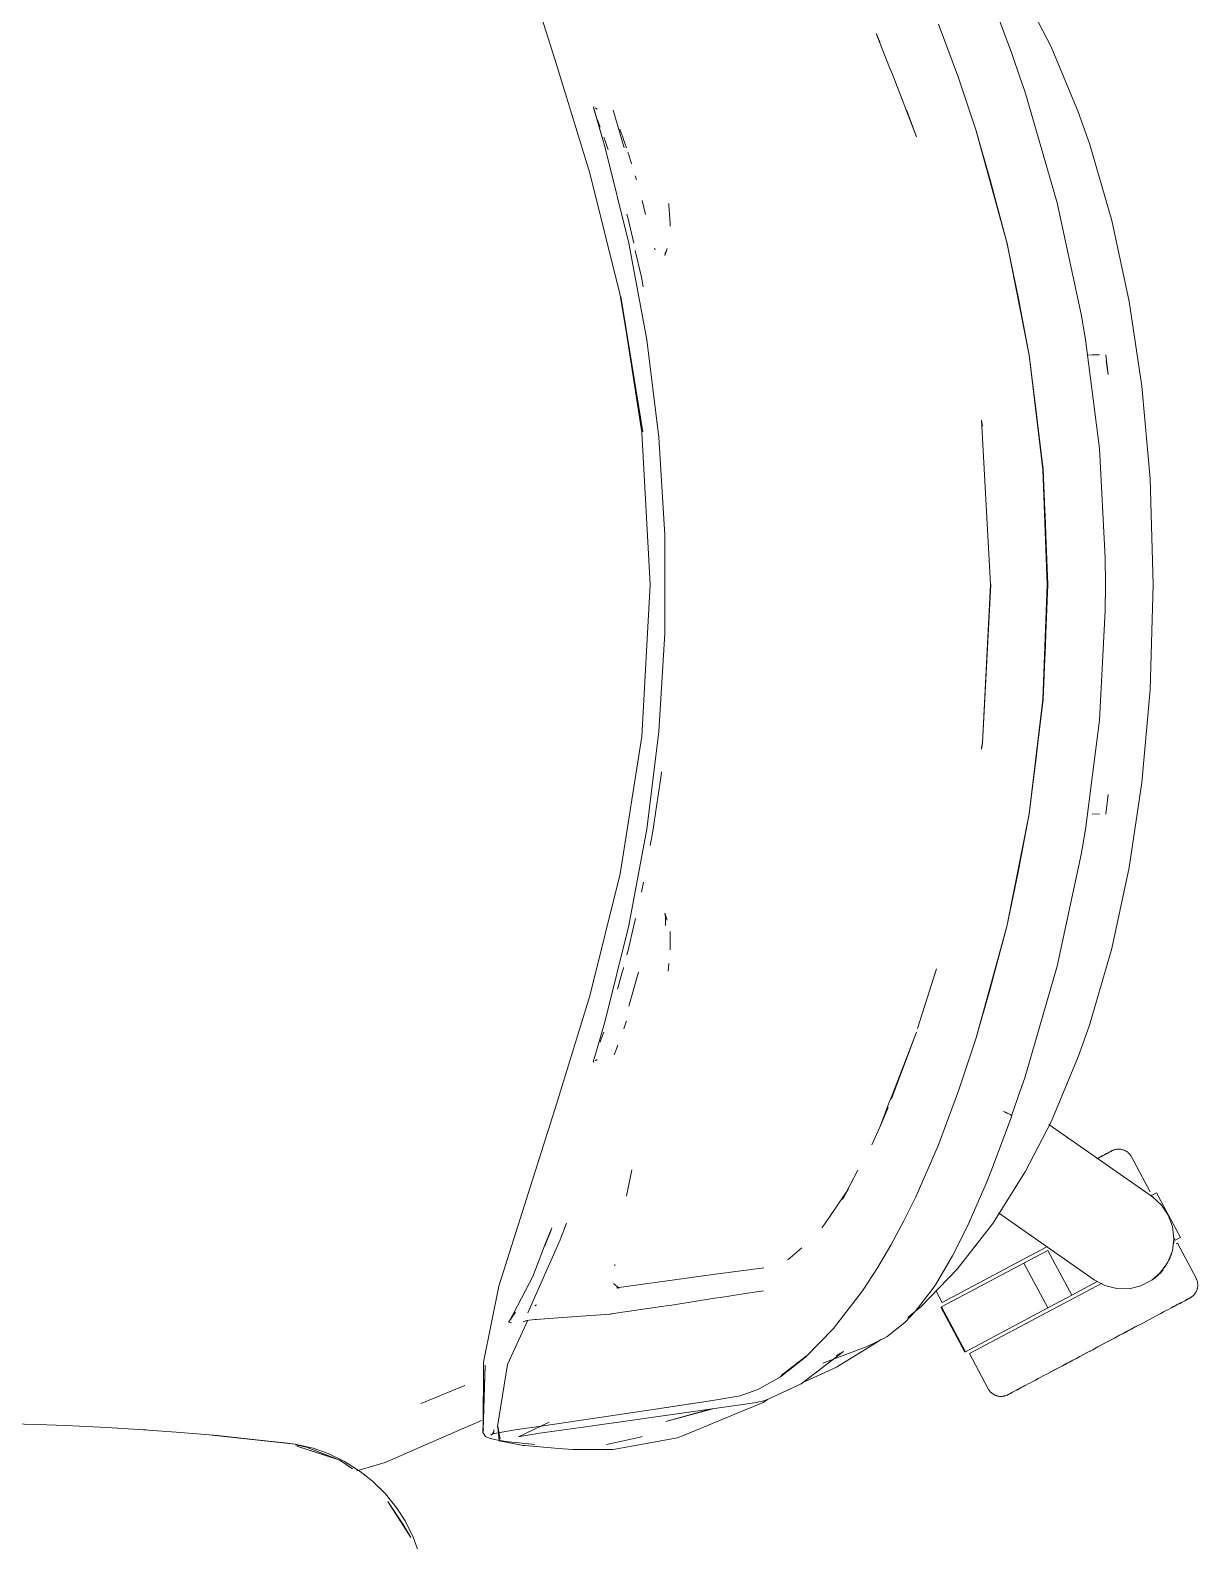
# Model space of a CAD drawing. Header units: millimetres. Extents: x 155927 to 317870, y -36033 to 97293.
# Drawn here: x 187228.4 to 187550.7, y 30466.3 to 30883.4 of the extents above; entities that cross this region are included whole.
import ezdxf

# ---------------------------------------------------------------- set-up
doc = ezdxf.new("R2010")
doc.units = ezdxf.units.MM
doc.header["$MEASUREMENT"] = 0
doc.layers.add('G-IMPT', color=8, linetype='CONTINUOUS', lineweight=9)
doc.layers.add('I-FURN', color=8, linetype='CONTINUOUS', lineweight=9)

msp = doc.modelspace()

# ---------------------------------------------------------------- linework, layer by layer
at = {"layer": 'G-IMPT'}
for p, q in [((187373.68, 30873.94), (187357.69, 30924.18)), ((187499.34, 30877.03), (187493.74, 30892.1)), ((187510.15, 30878.82), (187503.06, 30892.6)), ((187484.57, 30870.25), (187479.11, 30885.13)), ((187465.61, 30873.17), (187461.88, 30882.5)), ((187461.88, 30882.5), (187462.88, 30880.25)), ((187517.67, 30860.85), (187510.15, 30878.82)), ((187499.34, 30877.03), (187501.68, 30870.21)), ((187382.86, 30843.96), (187373.68, 30873.94)), ((187466.27, 30871.44), (187465.61, 30873.17)), ((187472.98, 30854), (187466.27, 30871.44)), ((187484.57, 30870.25), (187489.58, 30855.33)), ((187502.88, 30866.6), (187501.68, 30870.21)), ((187502.88, 30866.6), (187511.82, 30835.77)), ((187383.82, 30862.14), (187383.96, 30862.38)), ((187387.09, 30850.92), (187383.82, 30862.14)), ((187384.91, 30861.6), (187384.3, 30861.98)), ((187387.09, 30850.92), (187383.98, 30861.74)), ((187384.03, 30861.45), (187383.98, 30861.74)), ((187387.09, 30850.92), (187384.03, 30861.45)), ((187384.91, 30861.6), (187384.7, 30861.75)), ((187385.37, 30857.66), (187384.97, 30858.73)), ((187392.29, 30850.91), (187389.25, 30861.34)), ((187472.98, 30854), (187470.26, 30861.43)), ((187517.67, 30860.85), (187520.74, 30852.12)), ((187385.71, 30856.69), (187385.37, 30857.66)), ((187386.7, 30853.94), (187386.99, 30853.14)), ((187391.16, 30856.09), (187391.92, 30853.93)), ((187392.18, 30853.21), (187391.92, 30853.93)), ((187493.31, 30842.08), (187489.54, 30855.25)), ((187497.97, 30824.84), (187489.54, 30855.25)), ((187497.97, 30824.84), (187489.58, 30855.33)), ((187387.72, 30850.91), (187386.99, 30853.14)), ((187393.64, 30824.6), (187387.09, 30850.92)), ((187387.72, 30850.91), (187387.87, 30850.46)), ((187392.18, 30853.21), (187392.95, 30850.91)), ((187393.33, 30849.77), (187393.58, 30848.99)), ((187520.74, 30852.12), (187526.92, 30830.87)), ((187393.58, 30848.99), (187394.36, 30846.5)), ((187382.86, 30843.96), (187391.18, 30810.28)), ((187395.35, 30843.2), (187395.69, 30842.08)), ((187493.31, 30842.08), (187497.97, 30824.84)), ((187397.26, 30836.41), (187398.26, 30832.55)), ((187397.26, 30836.41), (187397.65, 30834.89)), ((187404.68, 30835.06), (187404.65, 30835.54)), ((187404.96, 30831.35), (187404.68, 30835.06)), ((187518.49, 30804.98), (187511.82, 30835.77)), ((187393.41, 30831.33), (187393.07, 30832.62)), ((187394.96, 30824.58), (187393.41, 30831.33)), ((187404.96, 30831.35), (187405.06, 30829.98)), ((187405.06, 30829.28), (187405.06, 30829.98)), ((187526.92, 30830.87), (187531.73, 30808.51)), ((187393.64, 30824.6), (187398.57, 30797.93)), ((187504.14, 30793.71), (187497.92, 30824.95)), ((187497.92, 30824.95), (187504.14, 30793.79)), ((187497.97, 30824.84), (187501.04, 30809.81)), ((187397.12, 30815.19), (187395.41, 30822.61)), ((187400.86, 30822.79), (187400.72, 30823.2)), ((187403.53, 30821.19), (187404.21, 30823.14)), ((187403.53, 30821.19), (187403.74, 30822.24)), ((187397.59, 30812.55), (187397.12, 30815.19)), ((187391.18, 30810.28), (187397.44, 30772.54)), ((187397.17, 30772.37), (187391.44, 30809.9)), ((187397.44, 30772.54), (187391.44, 30809.9)), ((187504.14, 30793.71), (187501.04, 30809.81)), ((187535.22, 30785.09), (187531.73, 30808.51)), ((187519.67, 30798.06), (187518.49, 30804.98)), ((187398.57, 30797.93), (187401.87, 30771.01)), ((187523.49, 30767.89), (187519.67, 30798.06)), ((187507.96, 30762.2), (187504.14, 30793.79)), ((187506.08, 30778.23), (187504.14, 30793.71)), ((187507.92, 30762.16), (187504.14, 30793.71)), ((187520.22, 30793.71), (187521.47, 30793.75)), ((187523.56, 30793.82), (187521.47, 30793.75)), ((187523.56, 30793.82), (187523.45, 30793.82)), ((187525.32, 30793.79), (187525.97, 30788.38)), ((187525.4, 30792.15), (187525.97, 30788.38)), ((187537.49, 30759.52), (187535.22, 30785.09)), ((187490.92, 30775.66), (187490.96, 30775.41)), ((187491.2, 30774.11), (187490.96, 30775.41)), ((187493.47, 30730.38), (187490.97, 30775.72)), ((187490.97, 30775.72), (187491.2, 30774.11)), ((187506.08, 30778.23), (187507.92, 30762.16)), ((187397.17, 30772.37), (187399.53, 30730.38)), ((187403.52, 30743.94), (187401.87, 30771.01)), ((187525.1, 30737.69), (187523.49, 30767.89)), ((187507.92, 30762.16), (187508.6, 30747.26)), ((187507.92, 30762.16), (187509.07, 30730.38)), ((187509.29, 30730.38), (187507.96, 30762.2)), ((187538.33, 30730.38), (187537.49, 30759.52)), ((187508.6, 30747.26), (187509.07, 30730.38)), ((187403.52, 30716.82), (187403.52, 30743.94)), ((187525.1, 30737.69), (187525.2, 30730.38)), ((187397.17, 30688.39), (187399.53, 30730.38)), ((187493.52, 30730.38), (187491.2, 30686.65)), ((187493.47, 30730.38), (187491.2, 30686.65)), ((187507.92, 30698.6), (187509.07, 30730.38)), ((187507.96, 30698.56), (187509.29, 30730.38)), ((187508.6, 30713.5), (187509.07, 30730.38)), ((187525.1, 30723.07), (187525.2, 30730.38)), ((187537.49, 30701.24), (187538.33, 30730.38)), ((187525.1, 30723.07), (187523.49, 30692.86)), ((187403.52, 30716.82), (187401.87, 30689.75)), ((187508.6, 30713.5), (187507.92, 30698.6)), ((187535.22, 30675.67), (187537.49, 30701.24)), ((187507.92, 30698.6), (187504.14, 30667.05)), ((187507.96, 30698.56), (187504.14, 30666.97)), ((187507.92, 30698.6), (187506.08, 30682.52)), ((187523.49, 30692.86), (187519.67, 30662.69)), ((187391.18, 30650.48), (187397.17, 30688.39)), ((187398.57, 30662.83), (187401.87, 30689.75)), ((187490.92, 30685.1), (187490.96, 30685.35)), ((187491.2, 30686.65), (187490.94, 30684.87)), ((187491.2, 30686.65), (187490.96, 30685.35)), ((187402.49, 30676.98), (187402.67, 30678.64)), ((187504.14, 30667.05), (187506.08, 30682.52)), ((187401.2, 30668.46), (187402.49, 30676.98)), ((187531.73, 30652.25), (187535.22, 30675.67)), ((187525.32, 30666.96), (187525.97, 30672.38)), ((187401.2, 30668.46), (187400.34, 30662.83)), ((187497.97, 30635.92), (187504.14, 30667.05)), ((187497.97, 30635.92), (187504.14, 30666.97)), ((187504.14, 30667.05), (187501.04, 30650.94)), ((187521.47, 30667.01), (187523.56, 30666.93)), ((187523.56, 30666.93), (187523.45, 30666.93)), ((187393.64, 30636.16), (187398.57, 30662.83)), ((187400.34, 30662.83), (187400.1, 30661.2)), ((187519.67, 30662.69), (187518.49, 30655.77)), ((187399.54, 30658.3), (187400.1, 30661.2)), ((187511.82, 30624.98), (187518.49, 30655.77)), ((187391.18, 30650.48), (187382.86, 30616.79)), ((187497.97, 30635.92), (187501.04, 30650.94)), ((187526.92, 30629.88), (187531.73, 30652.25)), ((187397.62, 30648.2), (187397.08, 30645.38)), ((187395.42, 30638.15), (187394.96, 30636.18)), ((187403.74, 30638.52), (187403.53, 30639.57)), ((187403.53, 30639.57), (187404.21, 30637.62)), ((187403.74, 30638.52), (187403.78, 30636.21)), ((187393.64, 30636.16), (187387.09, 30609.84)), ((187393.41, 30629.42), (187394.96, 30636.18)), ((187403.79, 30636.35), (187403.78, 30636.21)), ((187405.07, 30634.51), (187404.98, 30629.45)), ((187405.07, 30634.51), (187405.06, 30631.73)), ((187497.97, 30635.92), (187489.54, 30605.51)), ((187497.97, 30635.92), (187489.58, 30605.42)), ((187493.31, 30618.67), (187497.97, 30635.92)), ((187393.41, 30629.42), (187393.07, 30628.13)), ((187404.98, 30629.45), (187405.06, 30631.73)), ((187520.74, 30608.64), (187526.92, 30629.88)), ((187391.79, 30623.27), (187392.11, 30624.41)), ((187392.11, 30624.41), (187392.15, 30624.58)), ((187404.67, 30625.66), (187404.45, 30623.57)), ((187478.51, 30624.24), (187473.26, 30607.75)), ((187478.51, 30624.24), (187477.44, 30620.8)), ((187511.82, 30624.98), (187502.88, 30594.16)), ((187391.79, 30623.27), (187390.67, 30619.27)), ((187393.64, 30613.87), (187396.29, 30623.34)), ((187373.68, 30586.82), (187382.86, 30616.79)), ((187390.67, 30619.27), (187390.47, 30618.58)), ((187493.31, 30618.67), (187489.54, 30605.51)), ((187387.09, 30609.84), (187384.02, 30599.41)), ((187392.93, 30609.85), (187392.21, 30607.64)), ((187520.74, 30608.64), (187517.67, 30599.91)), ((187385.93, 30604.64), (187385.69, 30603.98)), ((187385.93, 30604.64), (187386.68, 30606.74)), ((187472.98, 30606.76), (187466.16, 30588.36)), ((187472.98, 30606.76), (187466.27, 30589.31)), ((187489.58, 30605.42), (187484.57, 30590.51)), ((187383.95, 30599.14), (187384.02, 30599.41)), ((187384.91, 30599.16), (187384.3, 30598.77)), ((187384.91, 30599.16), (187384.7, 30599.01)), ((187390.22, 30602.09), (187389.61, 30600.43)), ((187390.22, 30602.09), (187390.59, 30603.1)), ((187517.67, 30599.91), (187510.15, 30581.93)), ((187383.82, 30598.62), (187383.88, 30598.85)), ((187383.91, 30598.39), (187383.82, 30598.62)), ((187383.88, 30598.85), (187383.95, 30599.14)), ((187502.88, 30594.16), (187501.68, 30590.55)), ((187373.68, 30586.82), (187357.69, 30536.58)), ((187462.88, 30580.51), (187465.61, 30587.59)), ((187466.27, 30589.31), (187465.61, 30587.59)), ((187479.11, 30575.63), (187484.57, 30590.51)), ((187499.28, 30583.62), (187501.68, 30590.55)), ((187462.88, 30580.51), (187465.19, 30585.95)), ((187493.74, 30568.66), (187499.32, 30583.62)), ((187498.05, 30584.4), (187496.99, 30584.83)), ((187496.99, 30584.83), (187497.59, 30584.6)), ((187498.05, 30584.4), (187497.59, 30584.6)), ((187498.05, 30584.4), (187498.69, 30584.12)), ((187498.05, 30584.4), (187498.88, 30584.02)), ((187498.69, 30584.12), (187498.88, 30584.02)), ((187499.28, 30583.75), (187498.88, 30584.02)), ((187498.88, 30584.02), (187499.27, 30583.8)), ((187499.28, 30583.75), (187499.27, 30583.8)), ((187499.32, 30583.62), (187499.28, 30583.75)), ((187499.28, 30583.75), (187499.28, 30583.62)), ((187460.69, 30575.66), (187462.88, 30580.51)), ((187503.06, 30568.16), (187510.15, 30581.93)), ((187479.11, 30575.63), (187472.94, 30561.4)), ((187394.4, 30568.71), (187392.99, 30561.45)), ((187456.82, 30568.61), (187452.63, 30560.51)), ((187492.26, 30564.97), (187493.74, 30568.66)), ((187494.09, 30553.86), (187503.06, 30568.16)), ((187454.13, 30563.28), (187451.57, 30559.53)), ((187454.13, 30563.28), (187452.63, 30560.51)), ((187487.49, 30554.02), (187492.26, 30564.97)), ((187451.18, 30558.95), (187447.69, 30553.82)), ((187451.57, 30559.53), (187451.18, 30558.95)), ((187469.55, 30554.67), (187472.94, 30561.4)), ((187376.41, 30553.98), (187374.67, 30549.4)), ((187447.69, 30553.82), (187446.93, 30552.71)), ((187469.55, 30554.67), (187465.98, 30547.88)), ((187487.49, 30554.02), (187482.96, 30544.96)), ((187487.27, 30553.57), (187482.96, 30544.96)), ((187487.49, 30554.02), (187483.27, 30545.56)), ((187494.09, 30553.86), (187484.28, 30541.26)), ((187487.27, 30553.57), (187487.49, 30554.02)), ((187374.67, 30549.4), (187365.74, 30529.24)), ((187370.37, 30547.76), (187372.39, 30552.66)), ((187372.39, 30552.66), (187370.37, 30547.56)), ((187370.37, 30547.56), (187372.16, 30552.09)), ((187367.12, 30539.29), (187370.37, 30547.76)), ((187441.41, 30547.18), (187437.5, 30543.85)), ((187462.21, 30541.65), (187465.98, 30547.88)), ((187482.96, 30544.96), (187478.23, 30536.97)), ((187482.96, 30544.96), (187483.27, 30545.56)), ((187389.72, 30542.23), (187389.77, 30542.58)), ((187417.56, 30539.91), (187430.91, 30541.68)), ((187430.91, 30541.68), (187430.44, 30541.54)), ((187462.21, 30541.65), (187458.33, 30535.56)), ((187474.32, 30530.97), (187484.28, 30541.26)), ((187367.12, 30539.29), (187361.84, 30529.18)), ((187389.37, 30537.28), (187390.93, 30536.04)), ((187417.56, 30539.91), (187390.22, 30536.17)), ((187477.37, 30535.68), (187478.23, 30536.97)), ((187357.69, 30536.58), (187353.5, 30515.62)), ((187390.22, 30536.17), (187390.49, 30536.12)), ((187390.72, 30536.08), (187390.49, 30536.12)), ((187405.48, 30531.36), (187417.25, 30533.23)), ((187418.91, 30533.49), (187417.25, 30533.23)), ((187425.75, 30534.55), (187418.91, 30533.49)), ((187425.75, 30534.55), (187430.82, 30535.3)), ((187450.14, 30524.86), (187458.16, 30535.3)), ((187458.16, 30535.3), (187458.33, 30535.56)), ((187472.65, 30529.55), (187477.37, 30535.68)), ((187360.49, 30526.73), (187362.33, 30529.43)), ((187360.49, 30526.73), (187361.84, 30529.18)), ((187368.12, 30531.41), (187367.68, 30531.14)), ((187371.54, 30527.64), (187380.39, 30528.28)), ((187388.63, 30528.89), (187380.39, 30528.28)), ((187388.71, 30528.9), (187388.63, 30528.89)), ((187388.71, 30528.9), (187403.93, 30531.11)), ((187403.93, 30531.11), (187405.48, 30531.36)), ((187472.65, 30529.55), (187469.76, 30526.52)), ((187470.65, 30527.97), (187474.32, 30530.97)), ((187360.13, 30514.92), (187365.71, 30527.21)), ((187360.49, 30526.73), (187360.45, 30526.9)), ((187360.52, 30526.6), (187360.49, 30526.73)), ((187361.2, 30526.45), (187360.52, 30526.6)), ((187364.47, 30526.76), (187365.24, 30527.04)), ((187365.3, 30527.06), (187365.24, 30527.04)), ((187367.76, 30527.35), (187365.3, 30527.06)), ((187367.76, 30527.35), (187368.14, 30527.39)), ((187371.54, 30527.64), (187368.14, 30527.39)), ((187442.41, 30516.96), (187450.14, 30524.86)), ((187464.89, 30522.66), (187469.76, 30526.52)), ((187462.4, 30521.35), (187450.95, 30514.23)), ((187461.32, 30520.87), (187459.09, 30519.8)), ((187463.76, 30522.05), (187461.32, 30520.87)), ((187462.4, 30521.35), (187463.17, 30521.85)), ((187463.76, 30522.05), (187464.89, 30522.66)), ((187442.41, 30516.96), (187435.44, 30511.54)), ((187435.66, 30511.87), (187442.61, 30517.27)), ((187442.61, 30517.27), (187439.04, 30514.46)), ((187452.84, 30518.52), (187441.19, 30509.61)), ((187447.19, 30515.29), (187459.09, 30519.8)), ((187452.84, 30518.52), (187450.89, 30517.41)), ((187353.94, 30514.73), (187353.35, 30496.29)), ((187353.5, 30515.62), (187353.45, 30496.75)), ((187353.94, 30514.73), (187353.45, 30496.75)), ((187360.13, 30514.92), (187357.41, 30497.87)), ((187435.66, 30511.87), (187439.04, 30514.46)), ((187450.95, 30514.23), (187442.33, 30510.25)), ((187348.35, 30509.19), (187336.5, 30504.27)), ((187429.18, 30508.04), (187424.39, 30506.29)), ((187429.18, 30508.04), (187429.6, 30508.26)), ((187435.44, 30511.54), (187429.6, 30508.26)), ((187441.19, 30509.61), (187434.62, 30506.54)), ((187336.23, 30504.16), (187336.5, 30504.27)), ((187381.04, 30497.65), (187428.26, 30504.33)), ((187400.95, 30502.6), (187416.14, 30504.92)), ((187401.56, 30502.69), (187416.72, 30504.99)), ((187401.56, 30502.69), (187416.14, 30504.92)), ((187430.69, 30504.49), (187414.24, 30497.69)), ((187424.39, 30506.29), (187416.72, 30504.99)), ((187428.26, 30504.33), (187431.25, 30504.97)), ((187431.86, 30505.26), (187430.69, 30504.49)), ((187434.62, 30506.54), (187431.25, 30504.97)), ((187345.29, 30496.16), (187352.97, 30499.51)), ((187400.95, 30502.6), (187370.08, 30498.04)), ((187403.84, 30499.2), (187416.79, 30502.71)), ((187403.84, 30499.2), (187415.73, 30502.56)), ((187218.01, 30498.72), (187230.32, 30498.42)), ((187238.2, 30498.13), (187230.32, 30498.42)), ((187238.2, 30498.13), (187249.51, 30497.59)), ((187258.38, 30497.03), (187249.51, 30497.59)), ((187258.38, 30497.03), (187268.67, 30496.3)), ((187260.42, 30496.89), (187258.52, 30496.98)), ((187280.06, 30495.31), (187268.67, 30496.3)), ((187301.5, 30492.96), (187278.54, 30495.42)), ((187278.54, 30495.42), (187298.68, 30493.29)), ((187301.5, 30492.96), (187280.06, 30495.31)), ((187337.46, 30492.74), (187345.29, 30496.16)), ((187353.32, 30496.17), (187353.51, 30497.04)), ((187353.32, 30496.17), (187353.72, 30495.6)), ((187353.35, 30496.29), (187353.45, 30496.75)), ((187353.45, 30496.75), (187353.49, 30496.93)), ((187353.51, 30497.04), (187353.49, 30496.93)), ((187354.09, 30495.11), (187353.72, 30495.6)), ((187354.09, 30495.11), (187354.63, 30494.78)), ((187356.58, 30495.99), (187355.48, 30495.43)), ((187355.98, 30495.83), (187355.48, 30495.43)), ((187355.96, 30495.82), (187362.23, 30496.93)), ((187356.58, 30495.99), (187355.96, 30495.82)), ((187356.31, 30496.37), (187355.98, 30495.83)), ((187356.31, 30496.37), (187356.38, 30496.87)), ((187358.1, 30494.29), (187357.41, 30497.87)), ((187358.1, 30494.29), (187357.47, 30497.84)), ((187357.47, 30497.84), (187357.86, 30493.88)), ((187370.08, 30498.04), (187362.23, 30496.93)), ((187371.63, 30499.02), (187363.2, 30495.02)), ((187363.2, 30495.02), (187364.06, 30495.17)), ((187364.06, 30495.17), (187369.08, 30496)), ((187369.08, 30496), (187370.38, 30496.21)), ((187381.04, 30497.65), (187370.38, 30496.21)), ((187387.46, 30492.88), (187396.76, 30494.92)), ((187396.76, 30494.92), (187397.34, 30495.08)), ((187407.02, 30494.71), (187410.88, 30496.3)), ((187414.24, 30497.69), (187410.88, 30496.3)), ((187301.5, 30492.96), (187298.68, 30493.29)), ((187301.5, 30492.96), (187306.46, 30491.81)), ((187301.57, 30492.75), (187304.63, 30492.17)), ((187313.85, 30488.56), (187302, 30492.38)), ((187311.14, 30489.46), (187302, 30492.38)), ((187304.63, 30492.17), (187313.85, 30488.56)), ((187310.59, 30490.36), (187306.46, 30491.81)), ((187326.33, 30487.88), (187337.46, 30492.74)), ((187356.49, 30494.23), (187354.63, 30494.78)), ((187359.77, 30493.7), (187356.49, 30494.23)), ((187360.18, 30493.44), (187357.86, 30493.88)), ((187359.77, 30493.7), (187360.39, 30493.62)), ((187360.18, 30493.44), (187364.43, 30492.63)), ((187365.07, 30493.1), (187360.39, 30493.62)), ((187364.9, 30492.59), (187364.43, 30492.63)), ((187374.23, 30491.78), (187364.9, 30492.59)), ((187365.07, 30493.1), (187367.66, 30492.89)), ((187374.23, 30491.78), (187378.18, 30491.44)), ((187378.18, 30491.44), (187382.35, 30491.44)), ((187389.32, 30491.47), (187382.35, 30491.44)), ((187389.32, 30491.47), (187407.02, 30494.71)), ((187315.17, 30488.17), (187310.59, 30490.36)), ((187313.85, 30488.56), (187311.14, 30489.46)), ((187313.85, 30488.56), (187317.36, 30486.18)), ((187315.17, 30488.17), (187319.5, 30485.44)), ((187326.33, 30487.88), (187318.51, 30485.63)), ((187322.81, 30482.81), (187319.5, 30485.44)), ((187326.41, 30479.27), (187322.81, 30482.81)), ((187326.41, 30479.27), (187329.6, 30475.29)), ((187333.46, 30467.14), (187327.14, 30477.09)), ((187331.3, 30470.81), (187327.14, 30477.09)), ((187331.87, 30471.74), (187329.6, 30475.29)), ((187333.46, 30467.14), (187331.3, 30470.81)), ((187334.11, 30467.23), (187331.87, 30471.74)), ((187334.11, 30467.23), (187335.82, 30462.46))]:
    msp.add_line(p, q, dxfattribs=at)
at = {"layer": 'I-FURN'}
for p, q in [((187509.53, 30581.26), (187538.12, 30561.24)), ((187527.22, 30574.09), (187527.37, 30574.15)), ((187527.37, 30574.15), (187527.52, 30574.21)), ((187527.52, 30574.21), (187527.67, 30574.26)), ((187527.67, 30574.26), (187527.83, 30574.3)), ((187527.83, 30574.3), (187527.98, 30574.34)), ((187527.98, 30574.34), (187528.14, 30574.37)), ((187528.14, 30574.37), (187528.3, 30574.39)), ((187528.3, 30574.39), (187528.46, 30574.41)), ((187528.46, 30574.41), (187528.62, 30574.42)), ((187528.62, 30574.42), (187528.78, 30574.42)), ((187528.78, 30574.42), (187528.94, 30574.42)), ((187528.94, 30574.42), (187529.11, 30574.41)), ((187529.11, 30574.41), (187529.27, 30574.4)), ((187529.27, 30574.4), (187529.43, 30574.38)), ((187529.43, 30574.38), (187529.59, 30574.35)), ((187529.59, 30574.35), (187529.74, 30574.32)), ((187529.74, 30574.32), (187529.9, 30574.28)), ((187529.9, 30574.28), (187530.05, 30574.23)), ((187530.05, 30574.23), (187530.21, 30574.18)), ((187530.21, 30574.18), (187530.36, 30574.12)), ((187522.79, 30571.75), (187523.33, 30572.04)), ((187523.6, 30572.19), (187523.09, 30571.91)), ((187523.33, 30572.04), (187523.83, 30572.31)), ((187524.09, 30572.44), (187523.6, 30572.19)), ((187523.83, 30572.31), (187524.3, 30572.55)), ((187524.53, 30572.68), (187524.09, 30572.44)), ((187524.3, 30572.55), (187524.73, 30572.78)), ((187524.94, 30572.9), (187524.53, 30572.68)), ((187524.73, 30572.78), (187525.12, 30572.99)), ((187525.32, 30573.1), (187524.94, 30572.9)), ((187525.12, 30572.99), (187525.47, 30573.18)), ((187525.65, 30573.27), (187525.32, 30573.1)), ((187525.47, 30573.18), (187525.79, 30573.35)), ((187525.95, 30573.43), (187525.65, 30573.27)), ((187525.79, 30573.35), (187526.07, 30573.5)), ((187526.21, 30573.57), (187525.95, 30573.43)), ((187526.07, 30573.5), (187526.31, 30573.63)), ((187526.43, 30573.69), (187526.21, 30573.57)), ((187526.31, 30573.63), (187526.51, 30573.73)), ((187526.61, 30573.78), (187526.43, 30573.69)), ((187526.51, 30573.73), (187526.68, 30573.82)), ((187526.75, 30573.86), (187526.61, 30573.78)), ((187526.68, 30573.82), (187526.8, 30573.88)), ((187526.85, 30573.91), (187526.75, 30573.86)), ((187526.8, 30573.88), (187526.88, 30573.93)), ((187526.91, 30573.94), (187526.85, 30573.91)), ((187526.88, 30573.93), (187526.92, 30573.95)), ((187526.93, 30573.95), (187526.91, 30573.94)), ((187526.92, 30573.95), (187526.93, 30573.95)), ((187526.93, 30573.95), (187527.07, 30574.03)), ((187527.07, 30574.03), (187527.22, 30574.09)), ((187530.36, 30574.12), (187530.5, 30574.06)), ((187530.5, 30574.06), (187530.65, 30573.98)), ((187530.65, 30573.98), (187530.79, 30573.91)), ((187530.79, 30573.91), (187530.93, 30573.83)), ((187530.93, 30573.83), (187531.07, 30573.74)), ((187531.07, 30573.74), (187531.2, 30573.65)), ((187531.2, 30573.65), (187531.33, 30573.55)), ((187531.33, 30573.55), (187531.45, 30573.45)), ((187531.45, 30573.45), (187531.57, 30573.34)), ((187531.57, 30573.34), (187531.69, 30573.23)), ((187531.69, 30573.23), (187531.8, 30573.11)), ((187531.8, 30573.11), (187531.9, 30572.99)), ((187531.9, 30572.99), (187532, 30572.86)), ((187532, 30572.86), (187532.1, 30572.73)), ((187532.1, 30572.73), (187532.19, 30572.6)), ((187532.19, 30572.6), (187532.28, 30572.46)), ((187532.28, 30572.46), (187532.36, 30572.32)), ((187532.36, 30572.32), (187532.38, 30572.29)), ((187537.53, 30562.6), (187532.38, 30572.29)), ((187537.88, 30561.66), (187539.28, 30562.4)), ((187537.97, 30561.7), (187537.88, 30561.66)), ((187545.85, 30550.04), (187539.28, 30562.4)), ((187538.12, 30561.24), (187540.63, 30558.98)), ((187540.63, 30558.98), (187542.53, 30556.2)), ((187522.07, 30538.31), (187495.64, 30556.82)), ((187542.53, 30556.2), (187543.7, 30553.03)), ((187544.09, 30549.68), (187543.66, 30546.34)), ((187543.7, 30553.03), (187544.09, 30549.68)), ((187544.05, 30550.05), (187544.46, 30549.3)), ((187545.85, 30550.04), (187544.46, 30549.3)), ((187544.46, 30549.3), (187544.54, 30549.34)), ((187480.14, 30532.08), (187508.83, 30547.34)), ((187502.66, 30542.93), (187509.3, 30546.46)), ((187515.87, 30534.1), (187509.3, 30546.46)), ((187543.66, 30546.34), (187542.44, 30543.19)), ((187544.66, 30548.27), (187545.04, 30548.47)), ((187550.19, 30538.79), (187545.04, 30548.47)), ((187479.95, 30530.85), (187502.66, 30542.93)), ((187509.23, 30530.57), (187502.66, 30542.93)), ((187539.67, 30539.57), (187541.96, 30542.35)), ((187542.44, 30543.19), (187540.5, 30540.43)), ((187487.65, 30517.96), (187524.25, 30537.42)), ((187522.93, 30537.85), (187515.87, 30534.1)), ((187525.04, 30536.73), (187522.07, 30538.31)), ((187528.31, 30535.9), (187525.04, 30536.73)), ((187534.97, 30536.66), (187531.69, 30535.87)), ((187537.96, 30538.21), (187534.97, 30536.66)), ((187540.5, 30540.43), (187537.96, 30538.21)), ((187538.25, 30538.41), (187539.67, 30539.57)), ((187550.19, 30538.79), (187550.26, 30538.64)), ((187550.26, 30538.64), (187550.33, 30538.5)), ((187550.33, 30538.5), (187550.39, 30538.35)), ((187550.39, 30538.35), (187550.44, 30538.2)), ((187550.44, 30538.2), (187550.49, 30538.04)), ((187550.49, 30538.04), (187550.54, 30537.89)), ((187550.54, 30537.89), (187550.57, 30537.73)), ((187550.57, 30537.73), (187550.6, 30537.57)), ((187550.6, 30537.57), (187550.63, 30537.41)), ((187550.63, 30537.41), (187550.64, 30537.25)), ((187550.64, 30537.25), (187550.66, 30537.09)), ((187550.65, 30536.61), (187550.64, 30536.45)), ((187550.66, 30536.77), (187550.65, 30536.61)), ((187550.66, 30537.09), (187550.66, 30536.93)), ((187550.66, 30536.93), (187550.66, 30536.77)), ((187478.46, 30535.24), (187480.14, 30532.08)), ((187515.87, 30534.1), (187509.23, 30530.57)), ((187531.69, 30535.87), (187528.31, 30535.9)), ((187546.91, 30532.48), (187546.54, 30532.28)), ((187546.71, 30532.38), (187547.07, 30532.56)), ((187547.25, 30532.66), (187546.91, 30532.48)), ((187547.07, 30532.56), (187547.39, 30532.73)), ((187547.54, 30532.82), (187547.25, 30532.66)), ((187547.39, 30532.73), (187547.67, 30532.88)), ((187547.8, 30532.95), (187547.54, 30532.82)), ((187547.67, 30532.88), (187547.91, 30533.01)), ((187548.02, 30533.07), (187547.8, 30532.95)), ((187547.91, 30533.01), (187548.11, 30533.12)), ((187548.2, 30533.17), (187548.02, 30533.07)), ((187548.11, 30533.12), (187548.27, 30533.2)), ((187548.34, 30533.24), (187548.2, 30533.17)), ((187548.27, 30533.2), (187548.39, 30533.27)), ((187548.44, 30533.29), (187548.34, 30533.24)), ((187548.39, 30533.27), (187548.47, 30533.31)), ((187548.5, 30533.33), (187548.44, 30533.29)), ((187548.47, 30533.31), (187548.52, 30533.33)), ((187548.52, 30533.34), (187548.5, 30533.33)), ((187548.56, 30533.36), (187548.52, 30533.34)), ((187548.52, 30533.33), (187548.52, 30533.34)), ((187548.7, 30533.44), (187548.56, 30533.36)), ((187548.84, 30533.52), (187548.7, 30533.44)), ((187548.97, 30533.61), (187548.84, 30533.52)), ((187549.1, 30533.71), (187548.97, 30533.61)), ((187549.23, 30533.81), (187549.1, 30533.71)), ((187549.35, 30533.92), (187549.23, 30533.81)), ((187549.46, 30534.03), (187549.35, 30533.92)), ((187549.58, 30534.14), (187549.46, 30534.03)), ((187549.68, 30534.26), (187549.58, 30534.14)), ((187549.79, 30534.39), (187549.68, 30534.26)), ((187549.88, 30534.52), (187549.79, 30534.39)), ((187549.98, 30534.65), (187549.88, 30534.52)), ((187550.06, 30534.78), (187549.98, 30534.65)), ((187550.15, 30534.92), (187550.06, 30534.78)), ((187550.22, 30535.07), (187550.15, 30534.92)), ((187550.29, 30535.21), (187550.22, 30535.07)), ((187550.36, 30535.36), (187550.29, 30535.21)), ((187550.41, 30535.51), (187550.36, 30535.36)), ((187550.47, 30535.66), (187550.41, 30535.51)), ((187550.51, 30535.82), (187550.47, 30535.66)), ((187550.55, 30535.97), (187550.51, 30535.82)), ((187550.59, 30536.13), (187550.55, 30535.97)), ((187550.61, 30536.29), (187550.59, 30536.13)), ((187550.64, 30536.45), (187550.61, 30536.29)), ((187479.78, 30530.76), (187486.35, 30518.4)), ((187486.52, 30518.49), (187479.95, 30530.85)), ((187509.23, 30530.57), (187486.52, 30518.49)), ((187538.18, 30527.84), (187538.98, 30528.26)), ((187538.98, 30528.26), (187539.76, 30528.68)), ((187539.76, 30528.68), (187540.5, 30529.07)), ((187540.5, 30529.07), (187541.23, 30529.46)), ((187541.23, 30529.46), (187541.92, 30529.83)), ((187541.92, 30529.83), (187542.59, 30530.18)), ((187542.59, 30530.18), (187543.22, 30530.52)), ((187543.22, 30530.52), (187543.82, 30530.84)), ((187544.13, 30531), (187543.55, 30530.69)), ((187543.82, 30530.84), (187544.39, 30531.14)), ((187544.68, 30531.3), (187544.13, 30531)), ((187544.39, 30531.14), (187544.92, 30531.42)), ((187545.2, 30531.57), (187544.68, 30531.3)), ((187544.92, 30531.42), (187545.43, 30531.69)), ((187545.68, 30531.83), (187545.2, 30531.57)), ((187545.43, 30531.69), (187545.89, 30531.94)), ((187546.13, 30532.06), (187545.68, 30531.83)), ((187545.89, 30531.94), (187546.32, 30532.17)), ((187546.54, 30532.28), (187546.13, 30532.06)), ((187546.32, 30532.17), (187546.71, 30532.38)), ((187531.55, 30524.31), (187530.59, 30523.8)), ((187531.03, 30524.04), (187531.99, 30524.54)), ((187532.49, 30524.81), (187531.55, 30524.31)), ((187531.99, 30524.54), (187532.92, 30525.04)), ((187533.42, 30525.31), (187532.49, 30524.81)), ((187532.92, 30525.04), (187533.85, 30525.53)), ((187534.34, 30525.79), (187533.42, 30525.31)), ((187533.85, 30525.53), (187534.75, 30526.01)), ((187534.75, 30526.01), (187535.64, 30526.49)), ((187535.64, 30526.49), (187536.51, 30526.95)), ((187536.51, 30526.95), (187537.35, 30527.4)), ((187537.35, 30527.4), (187538.18, 30527.84)), ((187523.66, 30520.12), (187522.65, 30519.58)), ((187523.11, 30519.83), (187524.12, 30520.36)), ((187524.66, 30520.65), (187523.66, 30520.12)), ((187524.12, 30520.36), (187525.12, 30520.9)), ((187525.66, 30521.18), (187524.66, 30520.65)), ((187525.12, 30520.9), (187526.12, 30521.43)), ((187526.66, 30521.71), (187525.66, 30521.18)), ((187526.12, 30521.43), (187527.12, 30521.96)), ((187527.66, 30522.24), (187526.66, 30521.71)), ((187527.12, 30521.96), (187528.11, 30522.48)), ((187528.64, 30522.77), (187527.66, 30522.24)), ((187528.11, 30522.48), (187529.1, 30523.01)), ((187529.62, 30523.29), (187528.64, 30522.77)), ((187529.1, 30523.01), (187530.07, 30523.53)), ((187530.59, 30523.8), (187529.62, 30523.29)), ((187530.07, 30523.53), (187531.03, 30524.04)), ((187487.65, 30517.96), (187492.8, 30508.27)), ((187515.74, 30515.9), (187514.78, 30515.4)), ((187515.22, 30515.63), (187516.18, 30516.14)), ((187516.7, 30516.42), (187515.74, 30515.9)), ((187516.18, 30516.14), (187517.15, 30516.65)), ((187517.67, 30516.93), (187516.7, 30516.42)), ((187517.15, 30516.65), (187518.13, 30517.17)), ((187518.66, 30517.46), (187517.67, 30516.93)), ((187518.13, 30517.17), (187519.11, 30517.7)), ((187519.65, 30517.98), (187518.66, 30517.46)), ((187519.11, 30517.7), (187520.11, 30518.23)), ((187520.65, 30518.51), (187519.65, 30517.98)), ((187520.11, 30518.23), (187521.11, 30518.76)), ((187521.65, 30519.05), (187520.65, 30518.51)), ((187521.11, 30518.76), (187522.11, 30519.29)), ((187522.65, 30519.58), (187521.65, 30519.05)), ((187522.11, 30519.29), (187523.11, 30519.83)), ((187507.37, 30511.46), (187508.16, 30511.87)), ((187508.16, 30511.87), (187508.97, 30512.31)), ((187508.97, 30512.31), (187509.8, 30512.75)), ((187510.26, 30512.99), (187509.42, 30512.54)), ((187509.8, 30512.75), (187510.66, 30513.21)), ((187511.13, 30513.46), (187510.26, 30512.99)), ((187510.66, 30513.21), (187511.54, 30513.67)), ((187512.02, 30513.93), (187511.13, 30513.46)), ((187511.54, 30513.67), (187512.43, 30514.15)), ((187512.92, 30514.41), (187512.02, 30513.93)), ((187512.43, 30514.15), (187513.35, 30514.63)), ((187513.85, 30514.9), (187512.92, 30514.41)), ((187513.35, 30514.63), (187514.28, 30515.13)), ((187514.78, 30515.4), (187513.85, 30514.9)), ((187514.28, 30515.13), (187515.22, 30515.63)), ((187492.82, 30508.23), (187492.8, 30508.27)), ((187492.9, 30508.09), (187492.82, 30508.23)), ((187492.98, 30507.96), (187492.9, 30508.09)), ((187493.07, 30507.82), (187492.98, 30507.96)), ((187493.17, 30507.69), (187493.07, 30507.82)), ((187493.27, 30507.57), (187493.17, 30507.69)), ((187493.38, 30507.45), (187493.27, 30507.57)), ((187493.49, 30507.33), (187493.38, 30507.45)), ((187499.52, 30507.28), (187499.86, 30507.46)), ((187500.06, 30507.57), (187499.7, 30507.38)), ((187499.86, 30507.46), (187500.23, 30507.66)), ((187500.45, 30507.78), (187500.06, 30507.57)), ((187500.23, 30507.66), (187500.64, 30507.88)), ((187500.88, 30508), (187500.45, 30507.78)), ((187500.64, 30507.88), (187501.09, 30508.12)), ((187501.34, 30508.25), (187500.88, 30508)), ((187501.09, 30508.12), (187501.57, 30508.37)), ((187501.85, 30508.52), (187501.34, 30508.25)), ((187501.57, 30508.37), (187502.09, 30508.65)), ((187502.38, 30508.8), (187501.85, 30508.52)), ((187502.09, 30508.65), (187502.64, 30508.94)), ((187502.95, 30509.11), (187502.38, 30508.8)), ((187502.64, 30508.94), (187503.22, 30509.25)), ((187503.22, 30509.25), (187503.84, 30509.58)), ((187503.84, 30509.58), (187504.49, 30509.92)), ((187504.49, 30509.92), (187505.16, 30510.28)), ((187505.16, 30510.28), (187505.87, 30510.66)), ((187505.87, 30510.66), (187506.61, 30511.05)), ((187506.61, 30511.05), (187507.37, 30511.46)), ((187493.6, 30507.22), (187493.49, 30507.33)), ((187493.72, 30507.11), (187493.6, 30507.22)), ((187493.85, 30507.01), (187493.72, 30507.11)), ((187493.98, 30506.91), (187493.85, 30507.01)), ((187494.11, 30506.82), (187493.98, 30506.91)), ((187494.24, 30506.73), (187494.11, 30506.82)), ((187494.38, 30506.65), (187494.24, 30506.73)), ((187494.53, 30506.57), (187494.38, 30506.65)), ((187494.67, 30506.5), (187494.53, 30506.57)), ((187494.82, 30506.44), (187494.67, 30506.5)), ((187494.97, 30506.38), (187494.82, 30506.44)), ((187495.12, 30506.33), (187494.97, 30506.38)), ((187495.28, 30506.28), (187495.12, 30506.33)), ((187495.43, 30506.24), (187495.28, 30506.28)), ((187495.59, 30506.21), (187495.43, 30506.24)), ((187495.75, 30506.18), (187495.59, 30506.21)), ((187495.91, 30506.16), (187495.75, 30506.18)), ((187496.07, 30506.14), (187495.91, 30506.16)), ((187496.23, 30506.14), (187496.07, 30506.14)), ((187496.39, 30506.13), (187496.23, 30506.14)), ((187496.55, 30506.14), (187496.39, 30506.13)), ((187496.71, 30506.15), (187496.55, 30506.14)), ((187496.87, 30506.17), (187496.71, 30506.15)), ((187497.03, 30506.19), (187496.87, 30506.17)), ((187497.19, 30506.22), (187497.03, 30506.19)), ((187497.35, 30506.26), (187497.19, 30506.22)), ((187497.5, 30506.3), (187497.35, 30506.26)), ((187497.66, 30506.35), (187497.5, 30506.3)), ((187497.81, 30506.4), (187497.66, 30506.35)), ((187497.96, 30506.47), (187497.81, 30506.4)), ((187498.1, 30506.53), (187497.96, 30506.47)), ((187498.25, 30506.61), (187498.1, 30506.53)), ((187498.3, 30506.63), (187498.25, 30506.61)), ((187498.25, 30506.61), (187498.27, 30506.62)), ((187498.25, 30506.61), (187498.25, 30506.61)), ((187498.27, 30506.62), (187498.33, 30506.65)), ((187498.38, 30506.67), (187498.3, 30506.63)), ((187498.33, 30506.65), (187498.43, 30506.7)), ((187498.5, 30506.74), (187498.38, 30506.67)), ((187498.43, 30506.7), (187498.57, 30506.78)), ((187498.66, 30506.83), (187498.5, 30506.74)), ((187498.57, 30506.78), (187498.75, 30506.87)), ((187498.86, 30506.93), (187498.66, 30506.83)), ((187498.75, 30506.87), (187498.97, 30506.99)), ((187499.1, 30507.06), (187498.86, 30506.93)), ((187498.97, 30506.99), (187499.23, 30507.13)), ((187499.38, 30507.21), (187499.1, 30507.06)), ((187499.23, 30507.13), (187499.52, 30507.28)), ((187499.7, 30507.38), (187499.38, 30507.21))]:
    msp.add_line(p, q, dxfattribs=at)
for points in [[(187544.05, 30550.05), (187544.06, 30549.82), (187544.06, 30549.28), (187544.02, 30548.61), (187543.99, 30548.24)], [(187541.12, 30541.14), (187540.79, 30540.72), (187540.45, 30540.29), (187540.02, 30539.91)]]:
    msp.add_open_spline(points, degree=3, dxfattribs=at)
msp.add_open_spline([(187543.46, 30545.63), (187543.31, 30545.17), (187543.09, 30544.54), (187542.79, 30543.9), (187542.72, 30543.75)], degree=3, knots=[-0.6, -0.6, -0.6, -0.6, -0.5, -0.4680239, -0.4680239, -0.4680239, -0.4680239], dxfattribs=at)

doc.saveas('drawing.dxf')
